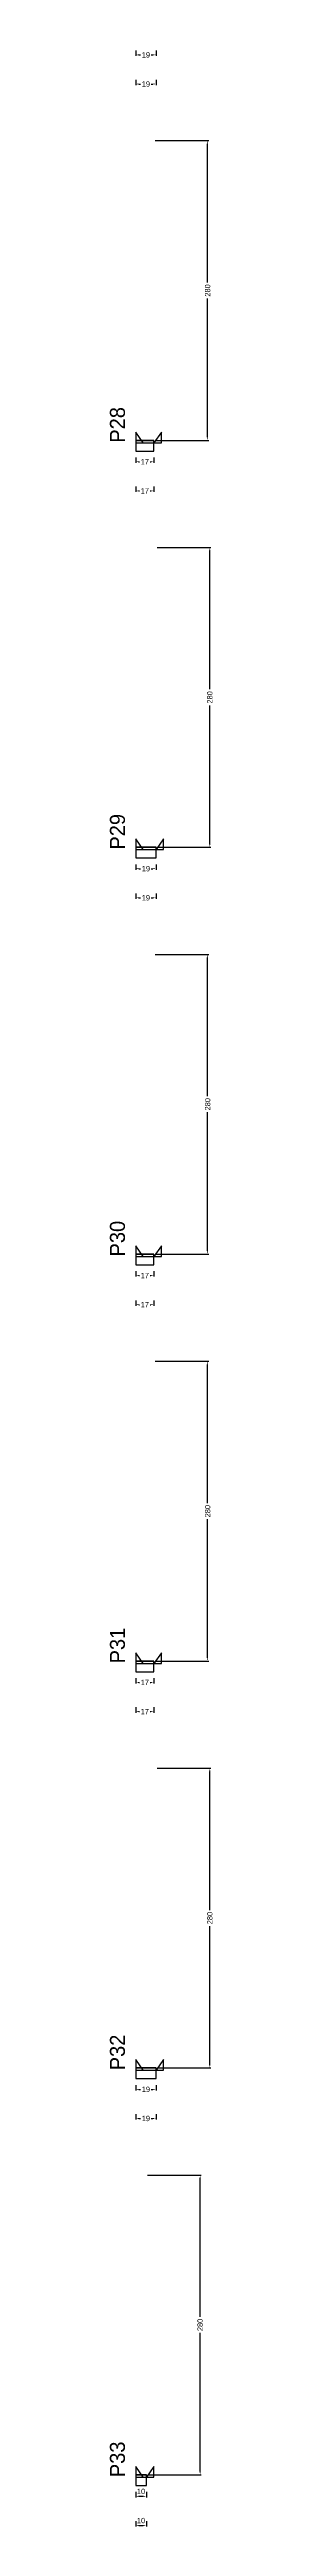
# Model space of a CAD drawing. Header units: centimetres. Extents: x -8500 to 4118, y -39526 to 295.
# Drawn here: x 3976 to 4072, y -12206 to -9893 of the extents above; entities that cross this region are included whole.
import ezdxf

# ---------------------------------------------------------------- set-up
doc = ezdxf.new("R2010")
doc.units = ezdxf.units.CM
for name, color, linetype in [('NOMENCLATURA', 7, 'Continuous'), ('SARR_2.2x10', 60, 'Continuous'), ('SARR_2.2x7', 40, 'Continuous')]:
    doc.layers.add(name, color=color, linetype=linetype)
doc.dimstyles.new('PAINEL-NOVA', dxfattribs={"dimtxt": 5, "dimasz": 3, "dimexe": 1, "dimexo": 1, "dimgap": 1, "dimtad": 1, "dimcen": 2.5, "dimazin": 3, "dimtfac": 1, "dimtmove": 0, "dimatfit": 3})

# ---------------------------------------------------------------- blocks, each defined once
blk = doc.blocks.new('_CLOSEDFILLED')
at = {"color": 0, "linetype": 'BYBLOCK'}
blk.add_solid([(-1, 0.16), (0, 0), (-1, -0.16)], dxfattribs=at)
blk = doc.blocks.new('*D697')
for p, q in [((4000, -9893.8), (4000, -9898.8)), ((4003, -9897.8), (4004.5, -9897.8)), ((4014.5, -9897.8), (4016, -9897.8)), ((4019, -9893.8), (4019, -9898.8))]:
    blk.add_line(p, q)
at = {"layer": 'Defpoints'}
for p in [(4000, -9892.8), (4000, -9897.8), (4019, -9892.8)]:
    blk.add_point(p, dxfattribs=at)
at = {"layer": 'SARR_2.2x10', "xscale": 3, "yscale": 3, "rotation": 180}
blk.add_blockref('_CLOSEDFILLED', (4000, -9897.8), dxfattribs=at)
at = {"layer": 'SARR_2.2x10', "xscale": 3, "yscale": 3}
blk.add_blockref('_CLOSEDFILLED', (4019, -9897.8), dxfattribs=at)
at = {"layer": 'SARR_2.2x10', "insert": (4009.5, -9897.8), "char_height": 5, "attachment_point": 5}
blk.add_mtext('19', dxfattribs=at)
blk = doc.blocks.new('*D702')
for p, q in [((4000, -9921), (4000, -9926)), ((4019, -9921), (4019, -9926)), ((4003, -9925), (4004.5, -9925)), ((4014.5, -9925), (4016, -9925))]:
    blk.add_line(p, q)
at = {"layer": 'Defpoints'}
for p in [(4000, -9920), (4019, -9920), (4000, -9925)]:
    blk.add_point(p, dxfattribs=at)
at = {"layer": 'SARR_2.2x10', "xscale": 3, "yscale": 3, "rotation": 180}
blk.add_blockref('_CLOSEDFILLED', (4000, -9925), dxfattribs=at)
at = {"layer": 'SARR_2.2x10', "xscale": 3, "yscale": 3}
blk.add_blockref('_CLOSEDFILLED', (4019, -9925), dxfattribs=at)
at = {"layer": 'SARR_2.2x10', "insert": (4009.5, -9925), "char_height": 5, "attachment_point": 5}
blk.add_mtext('19', dxfattribs=at)
blk = doc.blocks.new('*D723')
for p, q in [((4000, -10273.8), (4000, -10278.8)), ((4003, -10277.8), (4003.5, -10277.8)), ((4013.5, -10277.8), (4014, -10277.8)), ((4017, -10273.8), (4017, -10278.8))]:
    blk.add_line(p, q)
at = {"layer": 'Defpoints'}
for p in [(4000, -10272.8), (4000, -10277.8), (4017, -10272.8)]:
    blk.add_point(p, dxfattribs=at)
at = {"layer": 'SARR_2.2x10', "xscale": 3, "yscale": 3, "rotation": 180}
blk.add_blockref('_CLOSEDFILLED', (4000, -10277.8), dxfattribs=at)
at = {"layer": 'SARR_2.2x10', "xscale": 3, "yscale": 3}
blk.add_blockref('_CLOSEDFILLED', (4017, -10277.8), dxfattribs=at)
at = {"layer": 'SARR_2.2x10', "insert": (4008.5, -10277.8), "char_height": 5, "attachment_point": 5}
blk.add_mtext('17', dxfattribs=at)
blk = doc.blocks.new('*D724')
for p, q in [((4018, -9977.8), (4068, -9977.8)), ((4067, -10110.3), (4067, -9980.8)), ((4067, -10254.8), (4067, -10125.3)), ((4018, -10257.8), (4068, -10257.8))]:
    blk.add_line(p, q)
at = {"layer": 'Defpoints'}
for p in [(4017, -9977.8), (4017, -10257.8), (4067, -10257.8)]:
    blk.add_point(p, dxfattribs=at)
at = {"layer": 'SARR_2.2x10', "xscale": 3, "yscale": 3}
for p, rotation in [((4067, -9977.8), 90), ((4067, -10257.8), 270)]:
    blk.add_blockref('_CLOSEDFILLED', p, dxfattribs=dict(at, rotation=rotation))
at = {"layer": 'SARR_2.2x10', "insert": (4067, -10117.8), "char_height": 5, "attachment_point": 5, "rotation": 90}
blk.add_mtext('280', dxfattribs=at)
blk = doc.blocks.new('*D725')
for p, q in [((4018, -9977.8), (4068, -9977.8)), ((4067, -10110.3), (4067, -9980.8)), ((4067, -10254.8), (4067, -10125.3)), ((4018, -10257.8), (4068, -10257.8))]:
    blk.add_line(p, q)
at = {"layer": 'Defpoints'}
for p in [(4017, -9977.8), (4017, -10257.8), (4067, -10257.8)]:
    blk.add_point(p, dxfattribs=at)
at = {"layer": 'SARR_2.2x10', "xscale": 3, "yscale": 3}
for p, rotation in [((4067, -9977.8), 90), ((4067, -10257.8), 270)]:
    blk.add_blockref('_CLOSEDFILLED', p, dxfattribs=dict(at, rotation=rotation))
at = {"layer": 'SARR_2.2x10', "insert": (4067, -10117.8), "char_height": 5, "attachment_point": 5, "rotation": 90}
blk.add_mtext('280', dxfattribs=at)
blk = doc.blocks.new('*D726')
for p, q in [((4018, -9977.8), (4068, -9977.8)), ((4067, -10110.3), (4067, -9980.8)), ((4067, -10254.8), (4067, -10125.3)), ((4018, -10257.8), (4068, -10257.8))]:
    blk.add_line(p, q)
at = {"layer": 'Defpoints'}
for p in [(4017, -9977.8), (4017, -10257.8), (4067, -10257.8)]:
    blk.add_point(p, dxfattribs=at)
at = {"layer": 'SARR_2.2x10', "xscale": 3, "yscale": 3}
for p, rotation in [((4067, -9977.8), 90), ((4067, -10257.8), 270)]:
    blk.add_blockref('_CLOSEDFILLED', p, dxfattribs=dict(at, rotation=rotation))
at = {"layer": 'SARR_2.2x10', "insert": (4067, -10117.8), "char_height": 5, "attachment_point": 5, "rotation": 90}
blk.add_mtext('280', dxfattribs=at)
blk = doc.blocks.new('*D727')
for p, q in [((4018, -9977.8), (4068, -9977.8)), ((4067, -10110.3), (4067, -9980.8)), ((4067, -10254.8), (4067, -10125.3)), ((4018, -10257.8), (4068, -10257.8))]:
    blk.add_line(p, q)
at = {"layer": 'Defpoints'}
for p in [(4017, -9977.8), (4017, -10257.8), (4067, -10257.8)]:
    blk.add_point(p, dxfattribs=at)
at = {"layer": 'SARR_2.2x10', "xscale": 3, "yscale": 3}
for p, rotation in [((4067, -9977.8), 90), ((4067, -10257.8), 270)]:
    blk.add_blockref('_CLOSEDFILLED', p, dxfattribs=dict(at, rotation=rotation))
at = {"layer": 'SARR_2.2x10', "insert": (4067, -10117.8), "char_height": 5, "attachment_point": 5, "rotation": 90}
blk.add_mtext('280', dxfattribs=at)
blk = doc.blocks.new('*D728')
for p, q in [((4000, -10301), (4000, -10306)), ((4003, -10305), (4003.5, -10305)), ((4013.5, -10305), (4014, -10305)), ((4017, -10301), (4017, -10306))]:
    blk.add_line(p, q)
at = {"layer": 'Defpoints'}
for p in [(4000, -10300), (4000, -10305), (4017, -10300)]:
    blk.add_point(p, dxfattribs=at)
at = {"layer": 'SARR_2.2x10', "xscale": 3, "yscale": 3, "rotation": 180}
blk.add_blockref('_CLOSEDFILLED', (4000, -10305), dxfattribs=at)
at = {"layer": 'SARR_2.2x10', "xscale": 3, "yscale": 3}
blk.add_blockref('_CLOSEDFILLED', (4017, -10305), dxfattribs=at)
at = {"layer": 'SARR_2.2x10', "insert": (4008.5, -10305), "char_height": 5, "attachment_point": 5}
blk.add_mtext('17', dxfattribs=at)
blk = doc.blocks.new('GRA-E')
at = {"layer": 'SARR_2.2x7'}
blk.add_lwpolyline([(0, 0), (7, 0), (0, 10)], close=True, dxfattribs=at)
blk = doc.blocks.new('GRA-D')
at = {"layer": 'SARR_2.2x7'}
blk.add_lwpolyline([(0, 0), (7, 0), (7, 10)], close=True, dxfattribs=at)
blk = doc.blocks.new('*D749')
for p, q in [((4000, -10653.8), (4000, -10658.8)), ((4003, -10657.8), (4004.5, -10657.8)), ((4014.5, -10657.8), (4016, -10657.8)), ((4019, -10653.8), (4019, -10658.8))]:
    blk.add_line(p, q)
at = {"layer": 'Defpoints'}
for p in [(4000, -10652.8), (4000, -10657.8), (4019, -10652.8)]:
    blk.add_point(p, dxfattribs=at)
at = {"layer": 'SARR_2.2x10', "xscale": 3, "yscale": 3, "rotation": 180}
blk.add_blockref('_CLOSEDFILLED', (4000, -10657.8), dxfattribs=at)
at = {"layer": 'SARR_2.2x10', "xscale": 3, "yscale": 3}
blk.add_blockref('_CLOSEDFILLED', (4019, -10657.8), dxfattribs=at)
at = {"layer": 'SARR_2.2x10', "insert": (4009.5, -10657.8), "char_height": 5, "attachment_point": 5}
blk.add_mtext('19', dxfattribs=at)
blk = doc.blocks.new('*D750')
for p, q in [((4020, -10357.8), (4070, -10357.8)), ((4069, -10490.3), (4069, -10360.8)), ((4069, -10634.8), (4069, -10505.3)), ((4020, -10637.8), (4070, -10637.8))]:
    blk.add_line(p, q)
at = {"layer": 'Defpoints'}
for p in [(4019, -10357.8), (4019, -10637.8), (4069, -10637.8)]:
    blk.add_point(p, dxfattribs=at)
at = {"layer": 'SARR_2.2x10', "xscale": 3, "yscale": 3}
for p, rotation in [((4069, -10357.8), 90), ((4069, -10637.8), 270)]:
    blk.add_blockref('_CLOSEDFILLED', p, dxfattribs=dict(at, rotation=rotation))
at = {"layer": 'SARR_2.2x10', "insert": (4069, -10497.8), "char_height": 5, "attachment_point": 5, "rotation": 90}
blk.add_mtext('280', dxfattribs=at)
blk = doc.blocks.new('*D751')
for p, q in [((4020, -10357.8), (4070, -10357.8)), ((4069, -10490.3), (4069, -10360.8)), ((4069, -10634.8), (4069, -10505.3)), ((4020, -10637.8), (4070, -10637.8))]:
    blk.add_line(p, q)
at = {"layer": 'Defpoints'}
for p in [(4019, -10357.8), (4019, -10637.8), (4069, -10637.8)]:
    blk.add_point(p, dxfattribs=at)
at = {"layer": 'SARR_2.2x10', "xscale": 3, "yscale": 3}
for p, rotation in [((4069, -10357.8), 90), ((4069, -10637.8), 270)]:
    blk.add_blockref('_CLOSEDFILLED', p, dxfattribs=dict(at, rotation=rotation))
at = {"layer": 'SARR_2.2x10', "insert": (4069, -10497.8), "char_height": 5, "attachment_point": 5, "rotation": 90}
blk.add_mtext('280', dxfattribs=at)
blk = doc.blocks.new('*D752')
for p, q in [((4020, -10357.8), (4070, -10357.8)), ((4069, -10490.3), (4069, -10360.8)), ((4069, -10634.8), (4069, -10505.3)), ((4020, -10637.8), (4070, -10637.8))]:
    blk.add_line(p, q)
at = {"layer": 'Defpoints'}
for p in [(4019, -10357.8), (4019, -10637.8), (4069, -10637.8)]:
    blk.add_point(p, dxfattribs=at)
at = {"layer": 'SARR_2.2x10', "xscale": 3, "yscale": 3}
for p, rotation in [((4069, -10357.8), 90), ((4069, -10637.8), 270)]:
    blk.add_blockref('_CLOSEDFILLED', p, dxfattribs=dict(at, rotation=rotation))
at = {"layer": 'SARR_2.2x10', "insert": (4069, -10497.8), "char_height": 5, "attachment_point": 5, "rotation": 90}
blk.add_mtext('280', dxfattribs=at)
blk = doc.blocks.new('*D753')
for p, q in [((4020, -10357.8), (4070, -10357.8)), ((4069, -10490.3), (4069, -10360.8)), ((4069, -10634.8), (4069, -10505.3)), ((4020, -10637.8), (4070, -10637.8))]:
    blk.add_line(p, q)
at = {"layer": 'Defpoints'}
for p in [(4019, -10357.8), (4019, -10637.8), (4069, -10637.8)]:
    blk.add_point(p, dxfattribs=at)
at = {"layer": 'SARR_2.2x10', "xscale": 3, "yscale": 3}
for p, rotation in [((4069, -10357.8), 90), ((4069, -10637.8), 270)]:
    blk.add_blockref('_CLOSEDFILLED', p, dxfattribs=dict(at, rotation=rotation))
at = {"layer": 'SARR_2.2x10', "insert": (4069, -10497.8), "char_height": 5, "attachment_point": 5, "rotation": 90}
blk.add_mtext('280', dxfattribs=at)
blk = doc.blocks.new('*D754')
for p, q in [((4000, -10681), (4000, -10686)), ((4003, -10685), (4004.5, -10685)), ((4014.5, -10685), (4016, -10685)), ((4019, -10681), (4019, -10686))]:
    blk.add_line(p, q)
at = {"layer": 'Defpoints'}
for p in [(4000, -10680), (4000, -10685), (4019, -10680)]:
    blk.add_point(p, dxfattribs=at)
at = {"layer": 'SARR_2.2x10', "xscale": 3, "yscale": 3, "rotation": 180}
blk.add_blockref('_CLOSEDFILLED', (4000, -10685), dxfattribs=at)
at = {"layer": 'SARR_2.2x10', "xscale": 3, "yscale": 3}
blk.add_blockref('_CLOSEDFILLED', (4019, -10685), dxfattribs=at)
at = {"layer": 'SARR_2.2x10', "insert": (4009.5, -10685), "char_height": 5, "attachment_point": 5}
blk.add_mtext('19', dxfattribs=at)
blk = doc.blocks.new('*D775')
for p, q in [((4000, -11033.8), (4000, -11038.8)), ((4017, -11033.8), (4017, -11038.8)), ((4003, -11037.8), (4003.5, -11037.8)), ((4013.5, -11037.8), (4014, -11037.8))]:
    blk.add_line(p, q)
at = {"layer": 'Defpoints'}
for p in [(4000, -11032.8), (4017, -11032.8), (4000, -11037.8)]:
    blk.add_point(p, dxfattribs=at)
at = {"layer": 'SARR_2.2x10', "xscale": 3, "yscale": 3, "rotation": 180}
blk.add_blockref('_CLOSEDFILLED', (4000, -11037.8), dxfattribs=at)
at = {"layer": 'SARR_2.2x10', "xscale": 3, "yscale": 3}
blk.add_blockref('_CLOSEDFILLED', (4017, -11037.8), dxfattribs=at)
at = {"layer": 'SARR_2.2x10', "insert": (4008.5, -11037.8), "char_height": 5, "attachment_point": 5}
blk.add_mtext('17', dxfattribs=at)
blk = doc.blocks.new('*D776')
for p, q in [((4018, -10737.8), (4068, -10737.8)), ((4067, -10870.3), (4067, -10740.8)), ((4067, -11014.8), (4067, -10885.3)), ((4018, -11017.8), (4068, -11017.8))]:
    blk.add_line(p, q)
at = {"layer": 'Defpoints'}
for p in [(4017, -10737.8), (4017, -11017.8), (4067, -11017.8)]:
    blk.add_point(p, dxfattribs=at)
at = {"layer": 'SARR_2.2x10', "xscale": 3, "yscale": 3}
for p, rotation in [((4067, -10737.8), 90), ((4067, -11017.8), 270)]:
    blk.add_blockref('_CLOSEDFILLED', p, dxfattribs=dict(at, rotation=rotation))
at = {"layer": 'SARR_2.2x10', "insert": (4067, -10877.8), "char_height": 5, "attachment_point": 5, "rotation": 90}
blk.add_mtext('280', dxfattribs=at)
blk = doc.blocks.new('*D777')
for p, q in [((4018, -10737.8), (4068, -10737.8)), ((4067, -10870.3), (4067, -10740.8)), ((4067, -11014.8), (4067, -10885.3)), ((4018, -11017.8), (4068, -11017.8))]:
    blk.add_line(p, q)
at = {"layer": 'Defpoints'}
for p in [(4017, -10737.8), (4017, -11017.8), (4067, -11017.8)]:
    blk.add_point(p, dxfattribs=at)
at = {"layer": 'SARR_2.2x10', "xscale": 3, "yscale": 3}
for p, rotation in [((4067, -10737.8), 90), ((4067, -11017.8), 270)]:
    blk.add_blockref('_CLOSEDFILLED', p, dxfattribs=dict(at, rotation=rotation))
at = {"layer": 'SARR_2.2x10', "insert": (4067, -10877.8), "char_height": 5, "attachment_point": 5, "rotation": 90}
blk.add_mtext('280', dxfattribs=at)
blk = doc.blocks.new('*D778')
for p, q in [((4018, -10737.8), (4068, -10737.8)), ((4067, -10870.3), (4067, -10740.8)), ((4067, -11014.8), (4067, -10885.3)), ((4018, -11017.8), (4068, -11017.8))]:
    blk.add_line(p, q)
at = {"layer": 'Defpoints'}
for p in [(4017, -10737.8), (4017, -11017.8), (4067, -11017.8)]:
    blk.add_point(p, dxfattribs=at)
at = {"layer": 'SARR_2.2x10', "xscale": 3, "yscale": 3}
for p, rotation in [((4067, -10737.8), 90), ((4067, -11017.8), 270)]:
    blk.add_blockref('_CLOSEDFILLED', p, dxfattribs=dict(at, rotation=rotation))
at = {"layer": 'SARR_2.2x10', "insert": (4067, -10877.8), "char_height": 5, "attachment_point": 5, "rotation": 90}
blk.add_mtext('280', dxfattribs=at)
blk = doc.blocks.new('*D779')
for p, q in [((4018, -10737.8), (4068, -10737.8)), ((4067, -10870.3), (4067, -10740.8)), ((4067, -11014.8), (4067, -10885.3)), ((4018, -11017.8), (4068, -11017.8))]:
    blk.add_line(p, q)
at = {"layer": 'Defpoints'}
for p in [(4017, -10737.8), (4017, -11017.8), (4067, -11017.8)]:
    blk.add_point(p, dxfattribs=at)
at = {"layer": 'SARR_2.2x10', "xscale": 3, "yscale": 3}
for p, rotation in [((4067, -10737.8), 90), ((4067, -11017.8), 270)]:
    blk.add_blockref('_CLOSEDFILLED', p, dxfattribs=dict(at, rotation=rotation))
at = {"layer": 'SARR_2.2x10', "insert": (4067, -10877.8), "char_height": 5, "attachment_point": 5, "rotation": 90}
blk.add_mtext('280', dxfattribs=at)
blk = doc.blocks.new('*D780')
for p, q in [((4000, -11061), (4000, -11066)), ((4003, -11065), (4003.5, -11065)), ((4013.5, -11065), (4014, -11065)), ((4017, -11061), (4017, -11066))]:
    blk.add_line(p, q)
at = {"layer": 'Defpoints'}
for p in [(4000, -11060), (4000, -11065), (4017, -11060)]:
    blk.add_point(p, dxfattribs=at)
at = {"layer": 'SARR_2.2x10', "xscale": 3, "yscale": 3, "rotation": 180}
blk.add_blockref('_CLOSEDFILLED', (4000, -11065), dxfattribs=at)
at = {"layer": 'SARR_2.2x10', "xscale": 3, "yscale": 3}
blk.add_blockref('_CLOSEDFILLED', (4017, -11065), dxfattribs=at)
at = {"layer": 'SARR_2.2x10', "insert": (4008.5, -11065), "char_height": 5, "attachment_point": 5}
blk.add_mtext('17', dxfattribs=at)
blk = doc.blocks.new('*D801')
for p, q in [((4000, -11413.8), (4000, -11418.8)), ((4003, -11417.8), (4003.5, -11417.8)), ((4013.5, -11417.8), (4014, -11417.8)), ((4017, -11413.8), (4017, -11418.8))]:
    blk.add_line(p, q)
at = {"layer": 'Defpoints'}
for p in [(4000, -11412.8), (4000, -11417.8), (4017, -11412.8)]:
    blk.add_point(p, dxfattribs=at)
at = {"layer": 'SARR_2.2x10', "xscale": 3, "yscale": 3, "rotation": 180}
blk.add_blockref('_CLOSEDFILLED', (4000, -11417.8), dxfattribs=at)
at = {"layer": 'SARR_2.2x10', "xscale": 3, "yscale": 3}
blk.add_blockref('_CLOSEDFILLED', (4017, -11417.8), dxfattribs=at)
at = {"layer": 'SARR_2.2x10', "insert": (4008.5, -11417.8), "char_height": 5, "attachment_point": 5}
blk.add_mtext('17', dxfattribs=at)
blk = doc.blocks.new('*D802')
for p, q in [((4018, -11117.8), (4068, -11117.8)), ((4067, -11250.3), (4067, -11120.8)), ((4067, -11394.8), (4067, -11265.3)), ((4018, -11397.8), (4068, -11397.8))]:
    blk.add_line(p, q)
at = {"layer": 'Defpoints'}
for p in [(4017, -11117.8), (4017, -11397.8), (4067, -11397.8)]:
    blk.add_point(p, dxfattribs=at)
at = {"layer": 'SARR_2.2x10', "xscale": 3, "yscale": 3}
for p, rotation in [((4067, -11117.8), 90), ((4067, -11397.8), 270)]:
    blk.add_blockref('_CLOSEDFILLED', p, dxfattribs=dict(at, rotation=rotation))
at = {"layer": 'SARR_2.2x10', "insert": (4067, -11257.8), "char_height": 5, "attachment_point": 5, "rotation": 90}
blk.add_mtext('280', dxfattribs=at)
blk = doc.blocks.new('*D803')
for p, q in [((4018, -11117.8), (4068, -11117.8)), ((4067, -11250.3), (4067, -11120.8)), ((4067, -11394.8), (4067, -11265.3)), ((4018, -11397.8), (4068, -11397.8))]:
    blk.add_line(p, q)
at = {"layer": 'Defpoints'}
for p in [(4017, -11117.8), (4017, -11397.8), (4067, -11397.8)]:
    blk.add_point(p, dxfattribs=at)
at = {"layer": 'SARR_2.2x10', "xscale": 3, "yscale": 3}
for p, rotation in [((4067, -11117.8), 90), ((4067, -11397.8), 270)]:
    blk.add_blockref('_CLOSEDFILLED', p, dxfattribs=dict(at, rotation=rotation))
at = {"layer": 'SARR_2.2x10', "insert": (4067, -11257.8), "char_height": 5, "attachment_point": 5, "rotation": 90}
blk.add_mtext('280', dxfattribs=at)
blk = doc.blocks.new('*D804')
for p, q in [((4018, -11117.8), (4068, -11117.8)), ((4067, -11250.3), (4067, -11120.8)), ((4067, -11394.8), (4067, -11265.3)), ((4018, -11397.8), (4068, -11397.8))]:
    blk.add_line(p, q)
at = {"layer": 'Defpoints'}
for p in [(4017, -11117.8), (4017, -11397.8), (4067, -11397.8)]:
    blk.add_point(p, dxfattribs=at)
at = {"layer": 'SARR_2.2x10', "xscale": 3, "yscale": 3}
for p, rotation in [((4067, -11117.8), 90), ((4067, -11397.8), 270)]:
    blk.add_blockref('_CLOSEDFILLED', p, dxfattribs=dict(at, rotation=rotation))
at = {"layer": 'SARR_2.2x10', "insert": (4067, -11257.8), "char_height": 5, "attachment_point": 5, "rotation": 90}
blk.add_mtext('280', dxfattribs=at)
blk = doc.blocks.new('*D805')
for p, q in [((4018, -11117.8), (4068, -11117.8)), ((4067, -11250.3), (4067, -11120.8)), ((4067, -11394.8), (4067, -11265.3)), ((4018, -11397.8), (4068, -11397.8))]:
    blk.add_line(p, q)
at = {"layer": 'Defpoints'}
for p in [(4017, -11117.8), (4017, -11397.8), (4067, -11397.8)]:
    blk.add_point(p, dxfattribs=at)
at = {"layer": 'SARR_2.2x10', "xscale": 3, "yscale": 3}
for p, rotation in [((4067, -11117.8), 90), ((4067, -11397.8), 270)]:
    blk.add_blockref('_CLOSEDFILLED', p, dxfattribs=dict(at, rotation=rotation))
at = {"layer": 'SARR_2.2x10', "insert": (4067, -11257.8), "char_height": 5, "attachment_point": 5, "rotation": 90}
blk.add_mtext('280', dxfattribs=at)
blk = doc.blocks.new('*D806')
for p, q in [((4000, -11441), (4000, -11446)), ((4003, -11445), (4003.5, -11445)), ((4013.5, -11445), (4014, -11445)), ((4017, -11441), (4017, -11446))]:
    blk.add_line(p, q)
at = {"layer": 'Defpoints'}
for p in [(4000, -11440), (4000, -11445), (4017, -11440)]:
    blk.add_point(p, dxfattribs=at)
at = {"layer": 'SARR_2.2x10', "xscale": 3, "yscale": 3, "rotation": 180}
blk.add_blockref('_CLOSEDFILLED', (4000, -11445), dxfattribs=at)
at = {"layer": 'SARR_2.2x10', "xscale": 3, "yscale": 3}
blk.add_blockref('_CLOSEDFILLED', (4017, -11445), dxfattribs=at)
at = {"layer": 'SARR_2.2x10', "insert": (4008.5, -11445), "char_height": 5, "attachment_point": 5}
blk.add_mtext('17', dxfattribs=at)
blk = doc.blocks.new('*D827')
for p, q in [((4000, -11793.8), (4000, -11798.8)), ((4019, -11793.8), (4019, -11798.8)), ((4003, -11797.8), (4004.5, -11797.8)), ((4014.5, -11797.8), (4016, -11797.8))]:
    blk.add_line(p, q)
at = {"layer": 'Defpoints'}
for p in [(4000, -11792.8), (4019, -11792.8), (4000, -11797.8)]:
    blk.add_point(p, dxfattribs=at)
at = {"layer": 'SARR_2.2x10', "xscale": 3, "yscale": 3, "rotation": 180}
blk.add_blockref('_CLOSEDFILLED', (4000, -11797.8), dxfattribs=at)
at = {"layer": 'SARR_2.2x10', "xscale": 3, "yscale": 3}
blk.add_blockref('_CLOSEDFILLED', (4019, -11797.8), dxfattribs=at)
at = {"layer": 'SARR_2.2x10', "insert": (4009.5, -11797.8), "char_height": 5, "attachment_point": 5}
blk.add_mtext('19', dxfattribs=at)
blk = doc.blocks.new('*D828')
for p, q in [((4020, -11497.8), (4070, -11497.8)), ((4069, -11630.3), (4069, -11500.8)), ((4069, -11774.8), (4069, -11645.3)), ((4020, -11777.8), (4070, -11777.8))]:
    blk.add_line(p, q)
at = {"layer": 'Defpoints'}
for p in [(4019, -11497.8), (4019, -11777.8), (4069, -11777.8)]:
    blk.add_point(p, dxfattribs=at)
at = {"layer": 'SARR_2.2x10', "xscale": 3, "yscale": 3}
for p, rotation in [((4069, -11497.8), 90), ((4069, -11777.8), 270)]:
    blk.add_blockref('_CLOSEDFILLED', p, dxfattribs=dict(at, rotation=rotation))
at = {"layer": 'SARR_2.2x10', "insert": (4069, -11637.8), "char_height": 5, "attachment_point": 5, "rotation": 90}
blk.add_mtext('280', dxfattribs=at)
blk = doc.blocks.new('*D829')
for p, q in [((4020, -11497.8), (4070, -11497.8)), ((4069, -11630.3), (4069, -11500.8)), ((4069, -11774.8), (4069, -11645.3)), ((4020, -11777.8), (4070, -11777.8))]:
    blk.add_line(p, q)
at = {"layer": 'Defpoints'}
for p in [(4019, -11497.8), (4019, -11777.8), (4069, -11777.8)]:
    blk.add_point(p, dxfattribs=at)
at = {"layer": 'SARR_2.2x10', "xscale": 3, "yscale": 3}
for p, rotation in [((4069, -11497.8), 90), ((4069, -11777.8), 270)]:
    blk.add_blockref('_CLOSEDFILLED', p, dxfattribs=dict(at, rotation=rotation))
at = {"layer": 'SARR_2.2x10', "insert": (4069, -11637.8), "char_height": 5, "attachment_point": 5, "rotation": 90}
blk.add_mtext('280', dxfattribs=at)
blk = doc.blocks.new('*D830')
for p, q in [((4020, -11497.8), (4070, -11497.8)), ((4069, -11630.3), (4069, -11500.8)), ((4069, -11774.8), (4069, -11645.3)), ((4020, -11777.8), (4070, -11777.8))]:
    blk.add_line(p, q)
at = {"layer": 'Defpoints'}
for p in [(4019, -11497.8), (4019, -11777.8), (4069, -11777.8)]:
    blk.add_point(p, dxfattribs=at)
at = {"layer": 'SARR_2.2x10', "xscale": 3, "yscale": 3}
for p, rotation in [((4069, -11497.8), 90), ((4069, -11777.8), 270)]:
    blk.add_blockref('_CLOSEDFILLED', p, dxfattribs=dict(at, rotation=rotation))
at = {"layer": 'SARR_2.2x10', "insert": (4069, -11637.8), "char_height": 5, "attachment_point": 5, "rotation": 90}
blk.add_mtext('280', dxfattribs=at)
blk = doc.blocks.new('*D831')
for p, q in [((4020, -11497.8), (4070, -11497.8)), ((4069, -11630.3), (4069, -11500.8)), ((4069, -11774.8), (4069, -11645.3)), ((4020, -11777.8), (4070, -11777.8))]:
    blk.add_line(p, q)
at = {"layer": 'Defpoints'}
for p in [(4019, -11497.8), (4019, -11777.8), (4069, -11777.8)]:
    blk.add_point(p, dxfattribs=at)
at = {"layer": 'SARR_2.2x10', "xscale": 3, "yscale": 3}
for p, rotation in [((4069, -11497.8), 90), ((4069, -11777.8), 270)]:
    blk.add_blockref('_CLOSEDFILLED', p, dxfattribs=dict(at, rotation=rotation))
at = {"layer": 'SARR_2.2x10', "insert": (4069, -11637.8), "char_height": 5, "attachment_point": 5, "rotation": 90}
blk.add_mtext('280', dxfattribs=at)
blk = doc.blocks.new('*D832')
for p, q in [((4000, -11821), (4000, -11826)), ((4003, -11825), (4004.5, -11825)), ((4014.5, -11825), (4016, -11825)), ((4019, -11821), (4019, -11826))]:
    blk.add_line(p, q)
at = {"layer": 'Defpoints'}
for p in [(4000, -11820), (4019, -11820), (4000, -11825)]:
    blk.add_point(p, dxfattribs=at)
at = {"layer": 'SARR_2.2x10', "xscale": 3, "yscale": 3, "rotation": 180}
blk.add_blockref('_CLOSEDFILLED', (4000, -11825), dxfattribs=at)
at = {"layer": 'SARR_2.2x10', "xscale": 3, "yscale": 3}
blk.add_blockref('_CLOSEDFILLED', (4019, -11825), dxfattribs=at)
at = {"layer": 'SARR_2.2x10', "insert": (4009.5, -11825), "char_height": 5, "attachment_point": 5}
blk.add_mtext('19', dxfattribs=at)
blk = doc.blocks.new('*D853')
for p, q in [((4000, -12173.8), (4000, -12178.8)), ((4003, -12177.8), (4007, -12177.8)), ((4010, -12173.8), (4010, -12178.8))]:
    blk.add_line(p, q)
at = {"layer": 'Defpoints'}
for p in [(4000, -12172.8), (4000, -12177.8), (4010, -12172.8)]:
    blk.add_point(p, dxfattribs=at)
at = {"layer": 'SARR_2.2x10', "xscale": 3, "yscale": 3, "rotation": 180}
blk.add_blockref('_CLOSEDFILLED', (4000, -12177.8), dxfattribs=at)
at = {"layer": 'SARR_2.2x10', "xscale": 3, "yscale": 3}
blk.add_blockref('_CLOSEDFILLED', (4010, -12177.8), dxfattribs=at)
at = {"layer": 'SARR_2.2x10', "insert": (4005, -12173.3), "char_height": 5, "attachment_point": 5}
blk.add_mtext('10', dxfattribs=at)
blk = doc.blocks.new('*D854')
for p, q in [((4011, -11877.8), (4061, -11877.8)), ((4060, -12010.3), (4060, -11880.8)), ((4060, -12154.8), (4060, -12025.3)), ((4011, -12157.8), (4061, -12157.8))]:
    blk.add_line(p, q)
at = {"layer": 'Defpoints'}
for p in [(4010, -11877.8), (4010, -12157.8), (4060, -12157.8)]:
    blk.add_point(p, dxfattribs=at)
at = {"layer": 'SARR_2.2x10', "xscale": 3, "yscale": 3}
for p, rotation in [((4060, -11877.8), 90), ((4060, -12157.8), 270)]:
    blk.add_blockref('_CLOSEDFILLED', p, dxfattribs=dict(at, rotation=rotation))
at = {"layer": 'SARR_2.2x10', "insert": (4060, -12017.8), "char_height": 5, "attachment_point": 5, "rotation": 90}
blk.add_mtext('280', dxfattribs=at)
blk = doc.blocks.new('*D855')
for p, q in [((4011, -11877.8), (4061, -11877.8)), ((4060, -12010.3), (4060, -11880.8)), ((4060, -12154.8), (4060, -12025.3)), ((4011, -12157.8), (4061, -12157.8))]:
    blk.add_line(p, q)
at = {"layer": 'Defpoints'}
for p in [(4010, -11877.8), (4010, -12157.8), (4060, -12157.8)]:
    blk.add_point(p, dxfattribs=at)
at = {"layer": 'SARR_2.2x10', "xscale": 3, "yscale": 3}
for p, rotation in [((4060, -11877.8), 90), ((4060, -12157.8), 270)]:
    blk.add_blockref('_CLOSEDFILLED', p, dxfattribs=dict(at, rotation=rotation))
at = {"layer": 'SARR_2.2x10', "insert": (4060, -12017.8), "char_height": 5, "attachment_point": 5, "rotation": 90}
blk.add_mtext('280', dxfattribs=at)
blk = doc.blocks.new('*D856')
for p, q in [((4011, -11877.8), (4061, -11877.8)), ((4060, -12010.3), (4060, -11880.8)), ((4060, -12154.8), (4060, -12025.3)), ((4011, -12157.8), (4061, -12157.8))]:
    blk.add_line(p, q)
at = {"layer": 'Defpoints'}
for p in [(4010, -11877.8), (4010, -12157.8), (4060, -12157.8)]:
    blk.add_point(p, dxfattribs=at)
at = {"layer": 'SARR_2.2x10', "xscale": 3, "yscale": 3}
for p, rotation in [((4060, -11877.8), 90), ((4060, -12157.8), 270)]:
    blk.add_blockref('_CLOSEDFILLED', p, dxfattribs=dict(at, rotation=rotation))
at = {"layer": 'SARR_2.2x10', "insert": (4060, -12017.8), "char_height": 5, "attachment_point": 5, "rotation": 90}
blk.add_mtext('280', dxfattribs=at)
blk = doc.blocks.new('*D857')
for p, q in [((4011, -11877.8), (4061, -11877.8)), ((4060, -12010.3), (4060, -11880.8)), ((4060, -12154.8), (4060, -12025.3)), ((4011, -12157.8), (4061, -12157.8))]:
    blk.add_line(p, q)
at = {"layer": 'Defpoints'}
for p in [(4010, -11877.8), (4010, -12157.8), (4060, -12157.8)]:
    blk.add_point(p, dxfattribs=at)
at = {"layer": 'SARR_2.2x10', "xscale": 3, "yscale": 3}
for p, rotation in [((4060, -11877.8), 90), ((4060, -12157.8), 270)]:
    blk.add_blockref('_CLOSEDFILLED', p, dxfattribs=dict(at, rotation=rotation))
at = {"layer": 'SARR_2.2x10', "insert": (4060, -12017.8), "char_height": 5, "attachment_point": 5, "rotation": 90}
blk.add_mtext('280', dxfattribs=at)
blk = doc.blocks.new('*D858')
for p, q in [((4000, -12201), (4000, -12206)), ((4003, -12205), (4007, -12205)), ((4010, -12201), (4010, -12206))]:
    blk.add_line(p, q)
at = {"layer": 'Defpoints'}
for p in [(4000, -12200), (4000, -12205), (4010, -12200)]:
    blk.add_point(p, dxfattribs=at)
at = {"layer": 'SARR_2.2x10', "xscale": 3, "yscale": 3, "rotation": 180}
blk.add_blockref('_CLOSEDFILLED', (4000, -12205), dxfattribs=at)
at = {"layer": 'SARR_2.2x10', "xscale": 3, "yscale": 3}
blk.add_blockref('_CLOSEDFILLED', (4010, -12205), dxfattribs=at)
at = {"layer": 'SARR_2.2x10', "insert": (4005, -12200.5), "char_height": 5, "attachment_point": 5}
blk.add_mtext('10', dxfattribs=at)

msp = doc.modelspace()

# ---------------------------------------------------------------- linework, layer by layer
at = {"layer": 'SARR_2.2x10'}
for p, q in [((4017, -10257.8), (4000, -10257.8)), ((4000, -10257.8), (4000, -10267.8)), ((4000, -10267.8), (4017, -10267.8)), ((4017, -10267.8), (4017, -10257.8)), ((4019, -10637.8), (4000, -10637.8)), ((4000, -10637.8), (4000, -10647.8)), ((4019, -10647.8), (4019, -10637.8)), ((4000, -10647.8), (4019, -10647.8)), ((4017, -11017.8), (4000, -11017.8)), ((4000, -11017.8), (4000, -11027.8)), ((4000, -11027.8), (4017, -11027.8)), ((4017, -11027.8), (4017, -11017.8)), ((4017, -11397.8), (4000, -11397.8)), ((4000, -11397.8), (4000, -11407.8)), ((4017, -11407.8), (4017, -11397.8)), ((4000, -11407.8), (4017, -11407.8)), ((4019, -11777.8), (4000, -11777.8)), ((4000, -11777.8), (4000, -11787.8)), ((4000, -11787.8), (4019, -11787.8)), ((4019, -11787.8), (4019, -11777.8)), ((4010, -12157.8), (4000, -12157.8)), ((4000, -12157.8), (4000, -12167.8)), ((4010, -12167.8), (4010, -12157.8)), ((4000, -12167.8), (4010, -12167.8))]:
    msp.add_line(p, q, dxfattribs=at)
at = {"layer": 'SARR_2.2x7'}
for p, q in [((4017, -10257.8), (4000, -10257.8)), ((4000, -10257.8), (4000, -10260)), ((4000, -10257.8), (4007, -10257.8)), ((4000, -10257.8), (4007, -10257.8)), ((4000, -10257.8), (4007, -10257.8)), ((4000, -10257.8), (4007, -10257.8)), ((4000, -10260), (4017, -10260)), ((4007, -10257.8), (4017, -10257.8)), ((4007, -10257.8), (4017, -10257.8)), ((4007, -10257.8), (4017, -10257.8)), ((4007, -10257.8), (4017, -10257.8)), ((4017, -10260), (4017, -10257.8)), ((4019, -10637.8), (4000, -10637.8)), ((4000, -10637.8), (4000, -10640)), ((4000, -10637.8), (4007, -10637.8)), ((4000, -10637.8), (4007, -10637.8)), ((4000, -10637.8), (4007, -10637.8)), ((4000, -10637.8), (4007, -10637.8)), ((4000, -10640), (4019, -10640)), ((4007, -10637.8), (4019, -10637.8)), ((4007, -10637.8), (4019, -10637.8)), ((4007, -10637.8), (4019, -10637.8)), ((4007, -10637.8), (4019, -10637.8)), ((4019, -10640), (4019, -10637.8)), ((4017, -11017.8), (4000, -11017.8)), ((4000, -11017.8), (4000, -11020)), ((4000, -11017.8), (4007, -11017.8)), ((4000, -11017.8), (4007, -11017.8)), ((4000, -11017.8), (4007, -11017.8)), ((4000, -11017.8), (4007, -11017.8)), ((4000, -11020), (4017, -11020)), ((4007, -11017.8), (4017, -11017.8)), ((4007, -11017.8), (4017, -11017.8)), ((4007, -11017.8), (4017, -11017.8)), ((4007, -11017.8), (4017, -11017.8)), ((4017, -11020), (4017, -11017.8)), ((4017, -11397.8), (4000, -11397.8)), ((4000, -11397.8), (4000, -11400)), ((4000, -11397.8), (4007, -11397.8)), ((4000, -11397.8), (4007, -11397.8)), ((4000, -11397.8), (4007, -11397.8)), ((4000, -11397.8), (4007, -11397.8)), ((4000, -11400), (4017, -11400)), ((4007, -11397.8), (4017, -11397.8)), ((4007, -11397.8), (4017, -11397.8)), ((4007, -11397.8), (4017, -11397.8)), ((4007, -11397.8), (4017, -11397.8)), ((4017, -11400), (4017, -11397.8)), ((4019, -11777.8), (4000, -11777.8)), ((4000, -11777.8), (4000, -11780)), ((4000, -11777.8), (4007, -11777.8)), ((4000, -11777.8), (4007, -11777.8)), ((4000, -11777.8), (4007, -11777.8)), ((4000, -11777.8), (4007, -11777.8)), ((4000, -11780), (4019, -11780)), ((4007, -11777.8), (4019, -11777.8)), ((4007, -11777.8), (4019, -11777.8)), ((4007, -11777.8), (4019, -11777.8)), ((4007, -11777.8), (4019, -11777.8)), ((4019, -11780), (4019, -11777.8)), ((4010, -12157.8), (4000, -12157.8)), ((4000, -12157.8), (4000, -12160)), ((4000, -12157.8), (4007, -12157.8)), ((4000, -12157.8), (4007, -12157.8)), ((4000, -12157.8), (4007, -12157.8)), ((4000, -12157.8), (4007, -12157.8)), ((4000, -12160), (4010, -12160)), ((4007, -12157.8), (4010, -12157.8)), ((4007, -12157.8), (4010, -12157.8)), ((4007, -12157.8), (4010, -12157.8)), ((4007, -12157.8), (4010, -12157.8)), ((4010, -12160), (4010, -12157.8))]:
    msp.add_line(p, q, dxfattribs=at)

# ---------------------------------------------------------------- block references
for name, p in [('GRA-E', (4000, -10260)), ('GRA-D', (4017, -10260)), ('GRA-E', (4000, -10640)), ('GRA-D', (4019, -10640)), ('GRA-E', (4000, -11020)), ('GRA-D', (4017, -11020)), ('GRA-E', (4000, -11400)), ('GRA-D', (4017, -11400)), ('GRA-E', (4000, -11780)), ('GRA-D', (4019, -11780)), ('GRA-E', (4000, -12160)), ('GRA-D', (4010, -12160))]:
    msp.add_blockref(name, p, dxfattribs=at)

# ---------------------------------------------------------------- texts
at = {"layer": 'NOMENCLATURA'}
for s, p in [('P28', (3990, -10260)), ('P29', (3990, -10640)), ('P30', (3990, -11020)), ('P31', (3990, -11400)), ('P32', (3990, -11780)), ('P33', (3990, -12160))]:
    msp.add_text(s, height=14, rotation=90, dxfattribs=at).set_placement(p)

# ---------------------------------------------------------------- dimensions: what is measured, and where the dimension line sits
at = {"layer": 'SARR_2.2x10'}
for base, p1, p2, picture, middle in [((4000, -9897.8), (4000, -9892.8), (4019, -9892.8), '*D697', (4009.5, -9897.8)), ((4000, -9925), (4000, -9920), (4019, -9920), '*D702', (4009.5, -9925)), ((4000, -10277.8), (4000, -10272.8), (4017, -10272.8), '*D723', (4008.5, -10277.8)), ((4000, -10305), (4000, -10300), (4017, -10300), '*D728', (4008.5, -10305)), ((4000, -10657.8), (4000, -10652.8), (4019, -10652.8), '*D749', (4009.5, -10657.8)), ((4000, -10685), (4000, -10680), (4019, -10680), '*D754', (4009.5, -10685)), ((4000, -11037.8), (4000, -11032.8), (4017, -11032.8), '*D775', (4008.5, -11037.8)), ((4000, -11065), (4000, -11060), (4017, -11060), '*D780', (4008.5, -11065)), ((4000, -11417.8), (4000, -11412.8), (4017, -11412.8), '*D801', (4008.5, -11417.8)), ((4000, -11445), (4000, -11440), (4017, -11440), '*D806', (4008.5, -11445)), ((4000, -11797.8), (4000, -11792.8), (4019, -11792.8), '*D827', (4009.5, -11797.8)), ((4000, -11825), (4000, -11820), (4019, -11820), '*D832', (4009.5, -11825)), ((4000, -12177.8), (4000, -12172.8), (4010, -12172.8), '*D853', (4005, -12173.3)), ((4000, -12205), (4000, -12200), (4010, -12200), '*D858', (4005, -12200.5))]:
    dim = msp.add_linear_dim(base=base, p1=p1, p2=p2, dimstyle='PAINEL-NOVA', dxfattribs=at)
    dim.commit()
    dim.dimension.update_dxf_attribs({"geometry": picture, "text_midpoint": middle})
for base, p1, p2, picture, middle in [((4067, -10257.8), (4017, -10257.8), (4017, -9977.8), '*D724', (4067, -10117.8)), ((4067, -10257.8), (4017, -10257.8), (4017, -9977.8), '*D725', (4067, -10117.8)), ((4067, -10257.8), (4017, -10257.8), (4017, -9977.8), '*D726', (4067, -10117.8)), ((4067, -10257.8), (4017, -10257.8), (4017, -9977.8), '*D727', (4067, -10117.8)), ((4069, -10637.8), (4019, -10637.8), (4019, -10357.8), '*D750', (4069, -10497.8)), ((4069, -10637.8), (4019, -10637.8), (4019, -10357.8), '*D751', (4069, -10497.8)), ((4069, -10637.8), (4019, -10637.8), (4019, -10357.8), '*D752', (4069, -10497.8)), ((4069, -10637.8), (4019, -10637.8), (4019, -10357.8), '*D753', (4069, -10497.8)), ((4067, -11017.8), (4017, -11017.8), (4017, -10737.8), '*D776', (4067, -10877.8)), ((4067, -11017.8), (4017, -11017.8), (4017, -10737.8), '*D777', (4067, -10877.8)), ((4067, -11017.8), (4017, -11017.8), (4017, -10737.8), '*D778', (4067, -10877.8)), ((4067, -11017.8), (4017, -11017.8), (4017, -10737.8), '*D779', (4067, -10877.8)), ((4067, -11397.8), (4017, -11397.8), (4017, -11117.8), '*D802', (4067, -11257.8)), ((4067, -11397.8), (4017, -11397.8), (4017, -11117.8), '*D803', (4067, -11257.8)), ((4067, -11397.8), (4017, -11397.8), (4017, -11117.8), '*D804', (4067, -11257.8)), ((4067, -11397.8), (4017, -11397.8), (4017, -11117.8), '*D805', (4067, -11257.8)), ((4069, -11777.8), (4019, -11777.8), (4019, -11497.8), '*D828', (4069, -11637.8)), ((4069, -11777.8), (4019, -11777.8), (4019, -11497.8), '*D829', (4069, -11637.8)), ((4069, -11777.8), (4019, -11777.8), (4019, -11497.8), '*D830', (4069, -11637.8)), ((4069, -11777.8), (4019, -11777.8), (4019, -11497.8), '*D831', (4069, -11637.8)), ((4060, -12157.8), (4010, -12157.8), (4010, -11877.8), '*D854', (4060, -12017.8)), ((4060, -12157.8), (4010, -12157.8), (4010, -11877.8), '*D855', (4060, -12017.8)), ((4060, -12157.8), (4010, -12157.8), (4010, -11877.8), '*D856', (4060, -12017.8)), ((4060, -12157.8), (4010, -12157.8), (4010, -11877.8), '*D857', (4060, -12017.8))]:
    dim = msp.add_linear_dim(base=base, p1=p1, p2=p2, angle=90, dimstyle='PAINEL-NOVA', dxfattribs=at)
    dim.commit()
    dim.dimension.update_dxf_attribs({"geometry": picture, "text_midpoint": middle})

doc.saveas('drawing.dxf')
